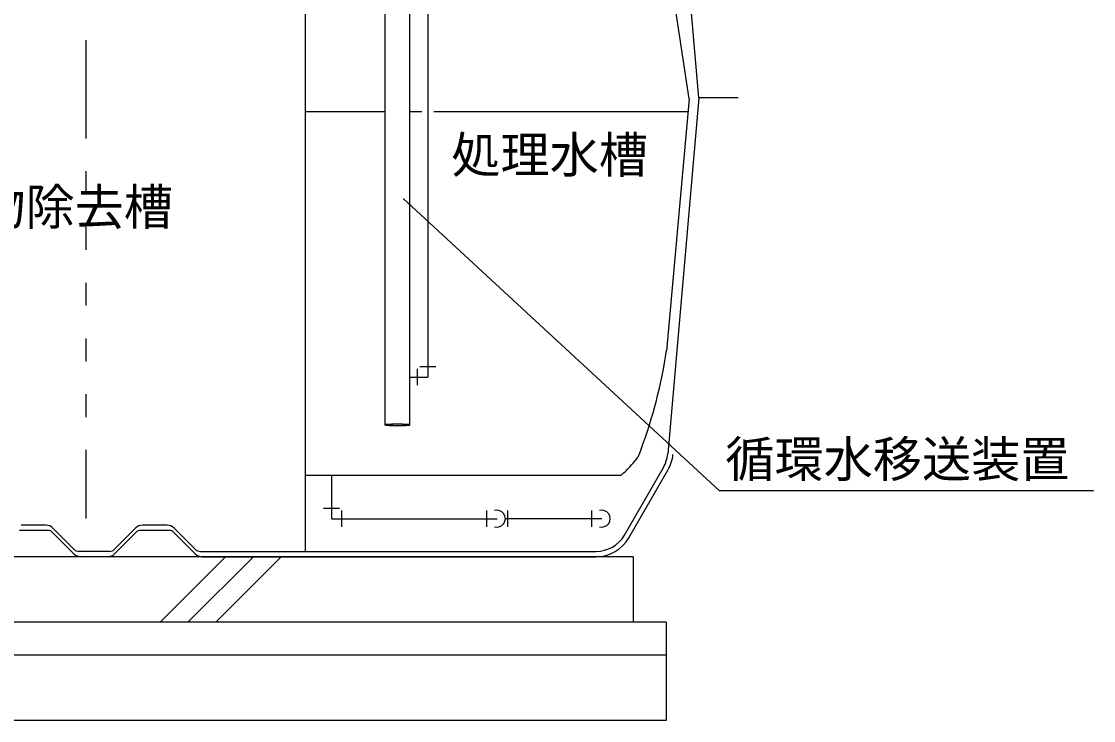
# Model space of a CAD drawing. Units: millimetres, scale not verified. Extents: x -9377 to 7942, y -6674 to 5404.
# Drawn here: x -5006 to -3371, y -4024 to -2957 of the extents above; entities that cross this region are included whole.
import ezdxf
from ezdxf.enums import TextEntityAlignment as Align

# ---------------------------------------------------------------- set-up
doc = ezdxf.new("R2010")
doc.units = ezdxf.units.MM
doc.header["$LTSCALE"] = 30
for name, color, linetype, lineweight in [('0-0_KUTAI', 4, 'Continuous', 25), ('0-1_KIKI', 3, 'Continuous', 25), ('0-2_SEISAKU', 2, 'Continuous', 25)]:
    doc.layers.add(name, color=color, linetype=linetype, lineweight=lineweight)
doc.styles.add('MS Gothic', font='')
doc.styles.get('MS Gothic').set_extended_font_data('MS Gothic')

msp = doc.modelspace()

# ---------------------------------------------------------------- linework, layer by layer
at = {"layer": '0-0_KUTAI'}
msp.add_line((-3370.66, -3672.96), (-3941.5, -3672.96), dxfattribs=at)
at = {"layer": '0-1_KIKI'}
for p, q in [((-4572.89, -3765.59), (-4572.89, -2329.45)), ((-4386.39, -2343.58), (-4386.39, -3499.49)), ((-4413.89, -3572.48), (-4413.89, -2377.02)), ((-3987.88, -3074.98), (-4075.06, -2498.19)), ((-3972.89, -3073.58), (-4016.08, -2579.97)), ((-4907.89, -3135.58), (-4907.89, -2985.58)), ((-3987.88, -3074.98), (-4022.08, -3459.79)), ((-3972.89, -3073.58), (-4020.42, -3616.84)), ((-3912.89, -3073.58), (-3972.89, -3073.58)), ((-4451.89, -3094.88), (-4572.89, -3094.88)), ((-4395.39, -3094.88), (-4413.89, -3094.88)), ((-3989.65, -3094.88), (-4377.41, -3094.88)), ((-4907.89, -3220.58), (-4907.89, -3185.58)), ((-4907.89, -3305.58), (-4907.89, -3270.58)), ((-4907.89, -3390.58), (-4907.89, -3355.58)), ((-4907.89, -3475.58), (-4907.89, -3440.58)), ((-4398.66, -3483.69), (-4374.13, -3483.69)), ((-4413.89, -3499.49), (-4386.39, -3499.49)), ((-4402.19, -3511.75), (-4402.19, -3487.22)), ((-4907.89, -3560.58), (-4907.89, -3525.58)), ((-4907.89, -3715.58), (-4907.89, -3610.58)), ((-4061.11, -3609.49), (-4065.85, -3621.86)), ((-4086.46, -3740.59), (-4026.93, -3637.48)), ((-4079.53, -3744.59), (-4020, -3641.48)), ((-4092, -3649.87), (-4572.89, -3649.87)), ((-4545.66, -3699.79), (-4521.13, -3699.79)), ((-4517.6, -3727.85), (-4517.6, -3703.32)), ((-4296.69, -3703.32), (-4296.69, -3727.85)), ((-4265.1, -3703.32), (-4265.1, -3727.85)), ((-4136.69, -3703.32), (-4136.69, -3727.85)), ((-4969.11, -3725.59), (-5006.68, -3725.59)), ((-4784.11, -3725.59), (-4821.68, -3725.59)), ((-4120.89, -3715.59), (-4268.09, -3715.59)), ((-4966.11, -3733.59), (-5009.68, -3733.59)), ((-4959.04, -3736.51), (-4926.36, -3769.19)), ((-4958.5, -3729.98), (-4925.82, -3762.66)), ((-4832.29, -3729.98), (-4864.96, -3762.66)), ((-4831.75, -3736.51), (-4864.43, -3769.19)), ((-4781.11, -3733.59), (-4824.68, -3733.59)), ((-4774.04, -3736.51), (-4741.36, -3769.19)), ((-4773.5, -3729.98), (-4740.82, -3762.66)), ((-4872.04, -3765.59), (-4918.75, -3765.59)), ((-4875.04, -3773.59), (-4915.75, -3773.59)), ((-4733.75, -3765.59), (-4129.76, -3765.59)), ((-4730.75, -3773.59), (-4130.45, -3773.59))]:
    msp.add_line(p, q, dxfattribs=at)
at = {"layer": '0-1_KIKI', "color": 4}
msp.add_line((-3941.5, -3672.96), (-4424.24, -3226.92), dxfattribs=at)
at = {"layer": '0-1_KIKI'}
for points in [[(-4451.89, -2432.31), (-4451.89, -2446.03), (-4451.89, -3572.49)], [(-4446.03, -3571.77), (-4447.77, -3571.87), (-4449.24, -3571.98), (-4450.41, -3572.1), (-4451.25, -3572.23), (-4451.75, -3572.37), (-4451.89, -3572.51), (-4451.68, -3572.64)], [(-4451.68, -3572.64), (-4451.12, -3572.78), (-4450.23, -3572.91), (-4449.01, -3573.03), (-4447.49, -3573.14), (-4445.69, -3573.24), (-4443.66, -3573.32), (-4441.43, -3573.39), (-4439.04, -3573.45), (-4436.53, -3573.48), (-4433.96, -3573.5), (-4431.37, -3573.5), (-4428.8, -3573.48), (-4426.31, -3573.44), (-4423.95, -3573.38), (-4421.75, -3573.31), (-4419.76, -3573.22), (-4418.01, -3573.12), (-4416.54, -3573.01), (-4415.38, -3572.88), (-4414.54, -3572.75), (-4414.04, -3572.62), (-4413.89, -3572.48), (-4414.1, -3572.35), (-4414.66, -3572.21), (-4415.56, -3572.08), (-4416.78, -3571.96), (-4418.3, -3571.85), (-4420.09, -3571.75), (-4422.12, -3571.67), (-4424.36, -3571.6), (-4426.75, -3571.54), (-4429.25, -3571.51), (-4431.82, -3571.49), (-4434.42, -3571.49), (-4436.98, -3571.51), (-4439.47, -3571.55), (-4441.84, -3571.61), (-4444.04, -3571.68), (-4446.03, -3571.77)], [(-4448.3, -3572.11), (-4449.18, -3572.24), (-4449.72, -3572.37), (-4449.89, -3572.5), (-4449.71, -3572.63)], [(-4449.71, -3572.63), (-4449.16, -3572.76), (-4448.27, -3572.88), (-4447.05, -3572.99), (-4445.53, -3573.1), (-4443.73, -3573.19), (-4441.71, -3573.26), (-4439.5, -3573.32), (-4437.15, -3573.37), (-4434.71, -3573.39), (-4432.23, -3573.39), (-4429.76, -3573.38), (-4427.36, -3573.34), (-4425.08, -3573.29), (-4422.97, -3573.22), (-4421.06, -3573.14), (-4419.41, -3573.04), (-4418.05, -3572.93), (-4417, -3572.81), (-4416.29, -3572.69), (-4415.93, -3572.56), (-4415.94, -3572.43), (-4416.31, -3572.3), (-4417.03, -3572.17), (-4418.09, -3572.05), (-4419.46, -3571.94), (-4421.12, -3571.84), (-4423.04, -3571.76), (-4425.16, -3571.69), (-4427.44, -3571.64), (-4429.85, -3571.61), (-4432.31, -3571.59), (-4434.79, -3571.6), (-4437.23, -3571.62), (-4439.58, -3571.67), (-4441.78, -3571.73), (-4443.8, -3571.8), (-4445.58, -3571.9), (-4447.09, -3572), (-4448.3, -3572.11)], [(-4533.39, -3649.87), (-4533.39, -3715.59), (-4280.89, -3715.59)]]:
    msp.add_lwpolyline(points, dxfattribs=at)
for centre, radius, start, end in [((-4759.29, -3348.23), 745.46, 339.48417, 351.46579), ((-4223.43, -3500.58), 198.85, 317.98349, 322.4152), ((-4070.23, -3612.48), 50, 330, 355), ((-4070.23, -3612.48), 58, 330, 355), ((-4229.6, -3494.91), 207.23, 311.66026, 317.96247), ((-4280.89, -3715.59), 12.8, 253.40184, 106.59816), ((-4120.89, -3715.59), 12.8, 253.40184, 106.59816), ((-4969.11, -3740.59), 15, 45, 90), ((-4821.68, -3740.59), 15, 90, 135), ((-4784.11, -3740.59), 15, 45, 90), ((-4966.11, -3743.59), 10, 45, 90), ((-4824.68, -3743.59), 10, 90, 135), ((-4781.11, -3743.59), 10, 45, 90), ((-4129.76, -3715.59), 50, 270, 330), ((-4129.76, -3715.59), 58, 270, 330), ((-4915.75, -3758.59), 15, 225, 270), ((-4918.75, -3755.59), 10, 225, 270), ((-4875.04, -3758.59), 15, 270, 315), ((-4872.04, -3755.59), 10, 270, 315), ((-4730.75, -3758.59), 15, 225, 270), ((-4733.75, -3755.59), 10, 225, 270)]:
    msp.add_arc(centre, radius, start, end, dxfattribs=at)
at = {"layer": '0-2_SEISAKU'}
for p, q in [((-4072.89, -3773.58), (-5672.89, -3773.58)), ((-4794.93, -3873.58), (-4694.93, -3773.58)), ((-4752.5, -3873.58), (-4652.5, -3773.58)), ((-4710.07, -3873.58), (-4610.07, -3773.58)), ((-4072.89, -3773.58), (-4072.89, -3873.58)), ((-4022.89, -3873.58), (-5722.89, -3873.58)), ((-4022.89, -3873.58), (-4022.89, -4023.58)), ((-4022.89, -3923.58), (-5722.89, -3923.58)), ((-4022.89, -4023.58), (-5722.89, -4023.58))]:
    msp.add_line(p, q, dxfattribs=at)

# ---------------------------------------------------------------- texts
at = {"layer": '0-1_KIKI', "color": 4, "style": 'MS Gothic'}
for s, p in [('処理水槽', (-4350.57, -3204.48)), ('横向流夾雑物除去槽', (-5450.31, -3283.92)), ('循環水移送装置', (-3932.5, -3668.75))]:
    msp.add_text(s, height=54.99, dxfattribs=at).set_placement(p, align=Align.BOTTOM_LEFT)

doc.saveas('drawing.dxf')
